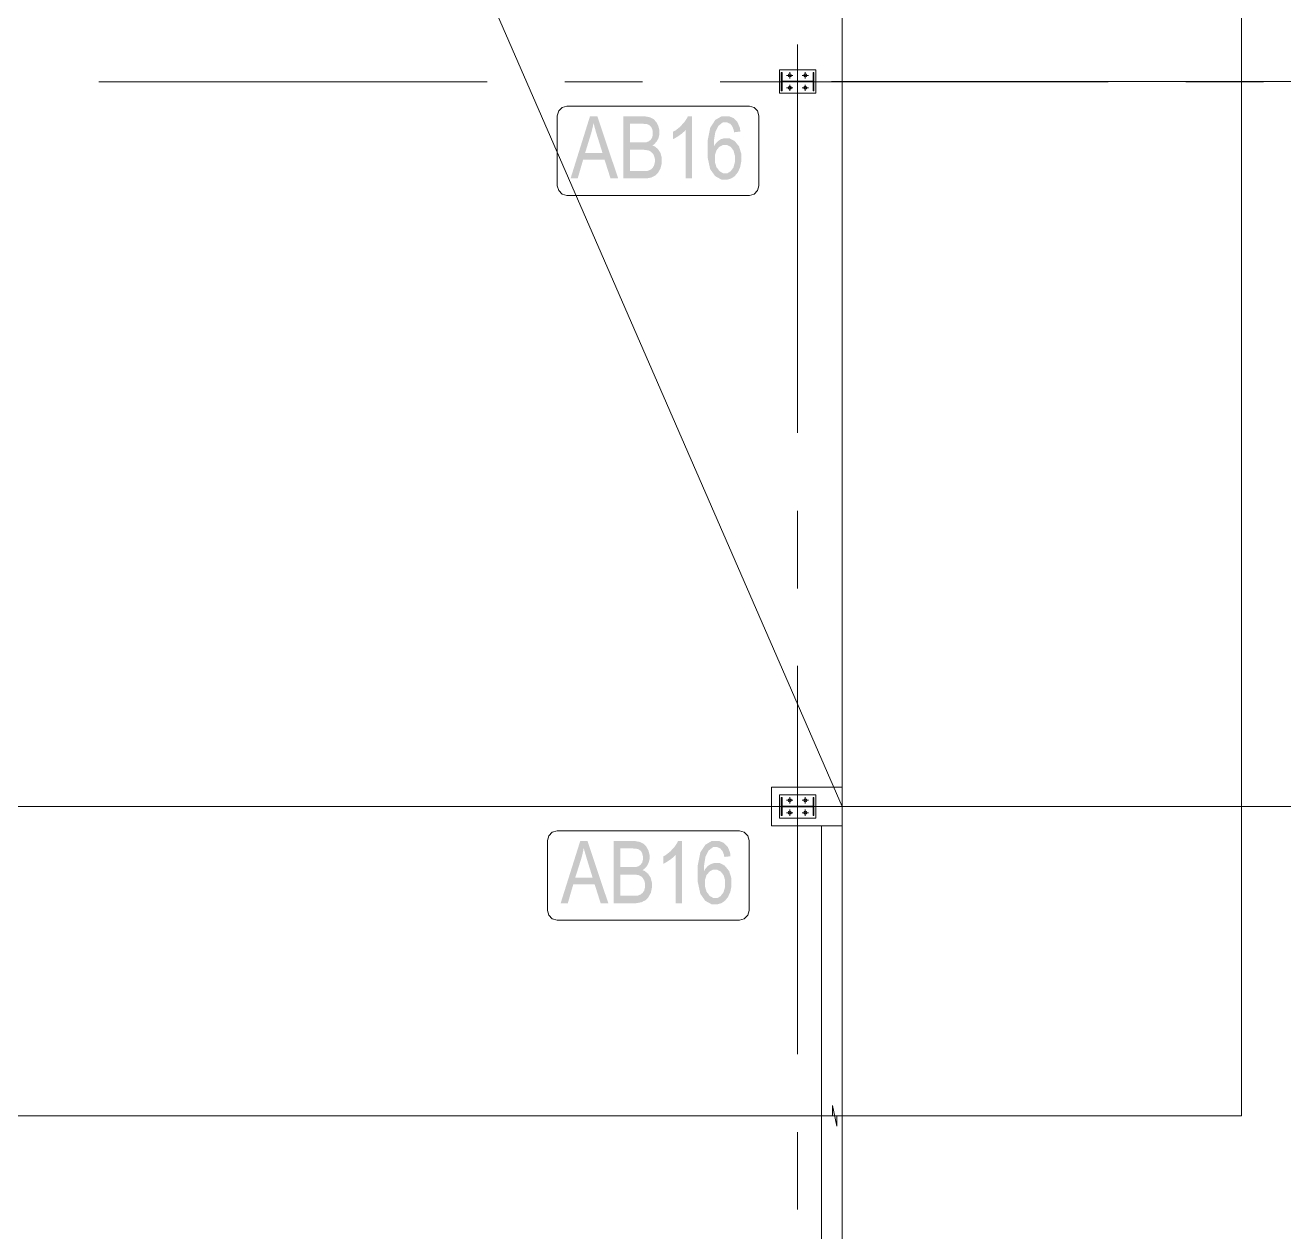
# Model space of a CAD drawing. Header units: millimetres. Extents: x 51.5 to 74.8, y 0.8 to 17.2.
# Drawn here: x 59.033 to 60.623, y 10.581 to 12.105 of the extents above; entities that cross this region are included whole.
import ezdxf

# ---------------------------------------------------------------- set-up
doc = ezdxf.new("R2010")
doc.units = ezdxf.units.MM
doc.layers.add('PDF_Geomertry', color=7, linetype='Continuous')
doc.layers.add('PDF_Solid Fills', color=7, linetype='Continuous')

msp = doc.modelspace()

# ---------------------------------------------------------------- hatches: boundary and pattern name
at = {"layer": 'PDF_Solid Fills', "transparency": 33554559}
h = msp.add_hatch(color=256, dxfattribs=at)
h.paths.add_polyline_path([(59.7218, 11.9115), (59.7463, 11.9899), (59.7557, 11.9899), (59.782, 11.9115), (59.7723, 11.9115), (59.7648, 11.9352), (59.7377, 11.9352), (59.7308, 11.9115)])
h.paths.add_polyline_path([(59.7402, 11.9437), (59.7622, 11.9437), (59.7554, 11.9654), (59.7538, 11.9705), (59.7516, 11.9786), (59.7509, 11.9818), (59.7502, 11.978), (59.7484, 11.9705), (59.7473, 11.9668)])
h = msp.add_hatch(color=256, dxfattribs=at)
h.paths.add_polyline_path([(59.7884, 11.9115), (59.7884, 11.9899), (59.8126, 11.9899), (59.8163, 11.9899), (59.8222, 11.9888), (59.8243, 11.9877), (59.8265, 11.9866), (59.83, 11.983), (59.8313, 11.9806), (59.8326, 11.9781), (59.834, 11.9729), (59.834, 11.9699), (59.834, 11.9672), (59.8329, 11.9623), (59.8316, 11.9602), (59.8305, 11.958), (59.8272, 11.9545), (59.8251, 11.9533), (59.8279, 11.9522), (59.8322, 11.9487), (59.8338, 11.9463), (59.8354, 11.9438), (59.837, 11.9379), (59.837, 11.9343), (59.837, 11.9306), (59.8355, 11.9244), (59.8341, 11.9218), (59.8326, 11.919), (59.8287, 11.9151), (59.8263, 11.914), (59.8238, 11.9127), (59.8172, 11.9115), (59.813, 11.9115)])
h.paths.add_polyline_path([(59.7969, 11.9208), (59.813, 11.9208), (59.8157, 11.9208), (59.8195, 11.9212), (59.8208, 11.9218), (59.8226, 11.9224), (59.8254, 11.9247), (59.8263, 11.9263), (59.8273, 11.9279), (59.8283, 11.9319), (59.8283, 11.9343), (59.8283, 11.9365), (59.8273, 11.9402), (59.8265, 11.9418), (59.8255, 11.9433), (59.8232, 11.9455), (59.8216, 11.9463), (59.82, 11.947), (59.8152, 11.9477), (59.8119, 11.9477), (59.7969, 11.9477)])
h.paths.add_polyline_path([(59.7969, 11.957), (59.8109, 11.957), (59.8137, 11.957), (59.8176, 11.9573), (59.8187, 11.9577), (59.8204, 11.9583), (59.8229, 11.9602), (59.8238, 11.9615), (59.8247, 11.9629), (59.8257, 11.9665), (59.8257, 11.9687), (59.8257, 11.9708), (59.8248, 11.9744), (59.824, 11.9758), (59.8232, 11.9772), (59.8209, 11.9791), (59.8197, 11.9797), (59.8183, 11.9802), (59.8134, 11.9806), (59.81, 11.9806), (59.7969, 11.9806)])
for points in [[(59.8751, 11.9115), (59.8672, 11.9115), (59.8672, 11.9729), (59.8658, 11.9712), (59.8622, 11.968), (59.8598, 11.9663), (59.8576, 11.9647), (59.8533, 11.9622), (59.8513, 11.9613), (59.8513, 11.9706), (59.8547, 11.9724), (59.8604, 11.977), (59.8629, 11.9798), (59.8654, 11.9824), (59.869, 11.9877), (59.87, 11.9902), (59.8751, 11.9902)], [(59.8627, 10.9961), (59.8548, 10.9961), (59.8548, 11.0574), (59.8534, 11.0558), (59.8497, 11.0526), (59.8475, 11.0509), (59.8451, 11.0493), (59.8409, 11.0468), (59.839, 11.0459), (59.839, 11.0552), (59.8422, 11.057), (59.848, 11.0616), (59.8505, 11.0644), (59.853, 11.067), (59.8565, 11.0723), (59.8576, 11.0748), (59.8627, 11.0748)]]:
    msp.add_hatch(color=256, dxfattribs=at).paths.add_polyline_path(points)
h = msp.add_hatch(color=256, dxfattribs=at)
h.paths.add_polyline_path([(59.9363, 11.9708), (59.9284, 11.9699), (59.9279, 11.973), (59.9262, 11.9773), (59.9251, 11.9786), (59.9236, 11.9805), (59.9198, 11.9823), (59.9176, 11.9823), (59.9141, 11.9823), (59.9086, 11.978), (59.9065, 11.9738), (59.9047, 11.9701), (59.9029, 11.9593), (59.9029, 11.952), (59.9043, 11.9545), (59.9077, 11.9584), (59.9097, 11.9598), (59.9118, 11.9611), (59.9162, 11.9624), (59.9184, 11.9624), (59.9223, 11.9624), (59.929, 11.959), (59.9318, 11.9555), (59.9347, 11.952), (59.9375, 11.9427), (59.9375, 11.9369), (59.9375, 11.933), (59.9361, 11.9258), (59.9347, 11.9226), (59.9332, 11.9194), (59.9295, 11.9147), (59.9273, 11.9131), (59.9251, 11.9116), (59.9201, 11.9101), (59.9173, 11.9101), (59.9125, 11.9101), (59.9045, 11.9145), (59.9013, 11.919), (59.8982, 11.9233), (59.895, 11.938), (59.895, 11.9481), (59.895, 11.9595), (59.8983, 11.9758), (59.9015, 11.9806), (59.9047, 11.9855), (59.913, 11.9902), (59.918, 11.9902), (59.9218, 11.9902), (59.9279, 11.9877), (59.9304, 11.9852), (59.9327, 11.9827), (59.9358, 11.9755)])
h.paths.add_polyline_path([(59.9041, 11.9369), (59.9041, 11.9327), (59.9061, 11.9258), (59.9082, 11.9233), (59.9101, 11.9206), (59.9148, 11.918), (59.9175, 11.918), (59.9198, 11.918), (59.924, 11.9205), (59.9258, 11.923), (59.9276, 11.9254), (59.9294, 11.932), (59.9294, 11.9363), (59.9294, 11.9405), (59.9276, 11.947), (59.9258, 11.9493), (59.924, 11.9516), (59.9195, 11.9538), (59.9169, 11.9538), (59.9143, 11.9538), (59.9098, 11.9516), (59.9079, 11.9493), (59.9061, 11.947), (59.9041, 11.9408)])
h = msp.add_hatch(color=256, dxfattribs=at)
h.paths.add_polyline_path([(59.7093, 10.9961), (59.734, 11.0745), (59.7432, 11.0745), (59.7695, 10.9961), (59.7598, 10.9961), (59.7523, 11.0198), (59.7252, 11.0198), (59.7184, 10.9961)])
h.paths.add_polyline_path([(59.7277, 11.0283), (59.7497, 11.0283), (59.743, 11.0499), (59.7415, 11.0551), (59.7391, 11.0631), (59.7384, 11.0663), (59.7379, 11.0626), (59.7361, 11.0551), (59.735, 11.0513)])
h = msp.add_hatch(color=256, dxfattribs=at)
h.paths.add_polyline_path([(59.7761, 10.9961), (59.7761, 11.0745), (59.8002, 11.0745), (59.8038, 11.0745), (59.8097, 11.0734), (59.8119, 11.0723), (59.814, 11.0712), (59.8175, 11.0676), (59.8188, 11.0652), (59.8202, 11.0627), (59.8216, 11.0574), (59.8216, 11.0545), (59.8216, 11.0518), (59.8204, 11.0469), (59.8193, 11.0448), (59.818, 11.0426), (59.8147, 11.0391), (59.8126, 11.0379), (59.8154, 11.0368), (59.8198, 11.0333), (59.8213, 11.0309), (59.823, 11.0284), (59.8245, 11.0224), (59.8245, 11.0188), (59.8245, 11.0152), (59.8232, 11.009), (59.8216, 11.0063), (59.8202, 11.0036), (59.8163, 10.9997), (59.8138, 10.9986), (59.8115, 10.9973), (59.8048, 10.9961), (59.8005, 10.9961)])
h.paths.add_polyline_path([(59.7845, 11.0054), (59.8005, 11.0054), (59.8033, 11.0054), (59.8072, 11.0058), (59.8084, 11.0063), (59.8102, 11.007), (59.813, 11.0093), (59.814, 11.0109), (59.815, 11.0124), (59.8159, 11.0165), (59.8159, 11.0188), (59.8159, 11.0211), (59.815, 11.0248), (59.814, 11.0263), (59.8132, 11.0279), (59.8107, 11.0301), (59.8091, 11.0309), (59.8076, 11.0316), (59.8027, 11.0323), (59.7994, 11.0323), (59.7845, 11.0323)])
h.paths.add_polyline_path([(59.7845, 11.0416), (59.7984, 11.0416), (59.8012, 11.0416), (59.8051, 11.0419), (59.8062, 11.0423), (59.8079, 11.0429), (59.8105, 11.0448), (59.8113, 11.0461), (59.8123, 11.0474), (59.8132, 11.0511), (59.8132, 11.0533), (59.8132, 11.0554), (59.8123, 11.059), (59.8116, 11.0604), (59.8108, 11.0618), (59.8086, 11.0637), (59.8072, 11.0643), (59.8058, 11.0647), (59.8009, 11.0652), (59.7975, 11.0652), (59.7845, 11.0652)])
h = msp.add_hatch(color=256, dxfattribs=at)
h.paths.add_polyline_path([(59.9238, 11.0554), (59.9161, 11.0545), (59.9155, 11.0576), (59.9138, 11.0619), (59.9127, 11.0631), (59.9112, 11.0651), (59.9073, 11.0669), (59.9051, 11.0669), (59.9018, 11.0669), (59.8962, 11.0626), (59.8941, 11.0584), (59.8923, 11.0547), (59.8905, 11.0438), (59.8905, 11.0366), (59.8918, 11.0391), (59.8952, 11.043), (59.8973, 11.0444), (59.8994, 11.0456), (59.9037, 11.047), (59.9061, 11.047), (59.9098, 11.047), (59.9165, 11.0436), (59.9194, 11.0401), (59.9222, 11.0366), (59.9251, 11.0273), (59.9251, 11.0215), (59.9251, 11.0176), (59.9237, 11.0104), (59.9222, 11.0072), (59.9208, 11.004), (59.917, 10.9993), (59.9148, 10.9977), (59.9126, 10.9962), (59.9076, 10.9947), (59.905, 10.9947), (59.9001, 10.9947), (59.892, 10.9991), (59.8888, 11.0036), (59.8858, 11.0079), (59.8826, 11.0226), (59.8826, 11.0327), (59.8826, 11.0441), (59.8858, 11.0604), (59.889, 11.0652), (59.8923, 11.0701), (59.9005, 11.0748), (59.9057, 11.0748), (59.9093, 11.0748), (59.9154, 11.0723), (59.9179, 11.0698), (59.9204, 11.0673), (59.9234, 11.0601)])
h.paths.add_polyline_path([(59.8916, 11.0215), (59.8916, 11.0173), (59.8937, 11.0104), (59.8957, 11.0079), (59.8977, 11.0052), (59.9023, 11.0026), (59.905, 11.0026), (59.9073, 11.0026), (59.9115, 11.0051), (59.9133, 11.0076), (59.9151, 11.0099), (59.917, 11.0166), (59.917, 11.0209), (59.917, 11.0251), (59.9152, 11.0316), (59.9133, 11.0338), (59.9115, 11.0362), (59.907, 11.0384), (59.9044, 11.0384), (59.9019, 11.0384), (59.8975, 11.0362), (59.8955, 11.0338), (59.8936, 11.0316), (59.8916, 11.0254)])

# ---------------------------------------------------------------- linework, layer by layer
at = {"layer": 'PDF_Geomertry', "lineweight": 0}
for points in [[(57.7201, 16.0665), (60.5695, 16.0665), (60.5695, 10.7274), (57.7201, 10.7274), (57.7201, 16.0665)], [(60.0651, 15.7504), (58.0466, 15.7504), (58.0466, 11.1183), (60.0651, 11.1183), (60.0651, 15.7504)], [(60.0315, 12.0486), (59.9857, 12.0486), (59.9857, 12.0193), (60.0315, 12.0193)], [(59.9879, 12.0454), (59.9879, 12.0224), (59.989, 12.0224), (59.989, 12.0454), (59.9879, 12.0454)], [(60.0145, 12.0418), (60.0223, 12.0418)], [(60.0293, 12.0454), (60.0293, 12.0224), (60.0282, 12.0224), (60.0282, 12.0454), (60.0293, 12.0454)], [(59.989, 12.0343), (59.989, 12.0336), (60.0282, 12.0336), (60.0282, 12.0343), (59.989, 12.0343)], [(60.0145, 12.0261), (60.0223, 12.0261)], [(60.0184, 12.0299), (60.0184, 12.0222)], [(60.0318, 12.034), (60.0318, 12.034)], [(60.8229, 12.034), (60.0513, 12.034)], [(59.7172, 12.0027), (59.9477, 12.0027), (59.9537, 12.0012), (59.9582, 11.9968), (59.9598, 11.9908), (59.9598, 11.9023), (59.9582, 11.8962), (59.9537, 11.8918), (59.9477, 11.8902), (59.7172, 11.8902), (59.7112, 11.8918), (59.7068, 11.8962), (59.7051, 11.9023), (59.7051, 11.9908), (59.7068, 11.9968), (59.7112, 12.0012), (59.7172, 12.0027)], [(59.9759, 11.1427), (60.0648, 11.1427), (60.0648, 11.0937), (59.9759, 11.0937), (59.9759, 11.1427)], [(59.9857, 11.133), (60.0315, 11.133), (60.0315, 11.1036), (59.9857, 11.1036), (59.9857, 11.133)], [(60.0315, 11.133), (59.9857, 11.133), (59.9857, 11.1036), (60.0315, 11.1036)], [(59.9879, 11.1297), (59.9879, 11.1068), (59.989, 11.1068), (59.989, 11.1297), (59.9879, 11.1297)], [(59.989, 11.1186), (59.989, 11.1179), (60.0282, 11.1179), (60.0282, 11.1186), (59.989, 11.1186)], [(60.0145, 11.1261), (60.0223, 11.1261)], [(60.0293, 11.1297), (60.0293, 11.1068), (60.0282, 11.1068), (60.0282, 11.1297), (60.0293, 11.1297)], [(60.0145, 11.1104), (60.0223, 11.1104)], [(60.0184, 11.1143), (60.0184, 11.1065)], [(59.7048, 11.0873), (59.9352, 11.0873), (59.9413, 11.0858), (59.9458, 11.0813), (59.9473, 11.0754), (59.9473, 10.9869), (59.9458, 10.9808), (59.9413, 10.9763), (59.9352, 10.9748), (59.7048, 10.9748), (59.6987, 10.9763), (59.6943, 10.9808), (59.6927, 10.9869), (59.6927, 11.0754), (59.6943, 11.0813), (59.6987, 11.0858), (59.7048, 11.0873)]]:
    msp.add_lwpolyline(points, close=True, dxfattribs=at)
for points in [[(60.0651, 11.1183), (60.0651, 11.1183), (58.0466, 15.7504), (58.0466, 15.7504)], [(60.0086, 11.5901), (60.0086, 12.0806)], [(59.9948, 12.0418), (60.0026, 12.0418)], [(59.9987, 12.0379), (59.9987, 12.0456)], [(60.0086, 12.0486), (60.0086, 12.0193)], [(60.0184, 12.0379), (60.0184, 12.0456)], [(59.6163, 12.0338), (59.1258, 12.0338)], [(59.8126, 12.0338), (59.7144, 12.0338)], [(60.4012, 12.0338), (59.9107, 12.0338)], [(59.9857, 12.0338), (60.0315, 12.0338)], [(59.9948, 12.0261), (60.0026, 12.0261)], [(59.9987, 12.0222), (59.9987, 12.0299)], [(60.5975, 12.0338), (60.4993, 12.0338)], [(60.0086, 11.3938), (60.0086, 11.4919)], [(60.0086, 10.8052), (60.0086, 11.2958)], [(60.0086, 11.133), (60.0086, 11.1036)], [(59.6163, 11.1183), (59.1258, 11.1183)], [(59.8126, 11.1183), (59.7144, 11.1183)], [(60.4012, 11.1183), (59.9107, 11.1183)], [(59.9857, 11.1183), (60.0315, 11.1183)], [(59.9948, 11.1261), (60.0026, 11.1261)], [(59.9987, 11.1222), (59.9987, 11.1299)], [(60.0184, 11.1222), (60.0184, 11.1299)], [(60.0318, 11.1183), (60.0318, 11.1183)], [(60.0848, 11.1183), (60.8229, 11.1183), (60.0513, 11.1183)], [(60.5975, 11.1183), (60.4993, 11.1183)], [(59.9948, 11.1104), (60.0026, 11.1104)], [(59.9987, 11.1065), (59.9987, 11.1143)], [(60.0387, 10.1666), (60.0387, 11.0937)], [(60.0648, 10.1666), (60.0648, 11.0937)], [(60.0268, 10.7274), (60.0529, 10.7274), (60.0529, 10.7406), (60.0582, 10.7144), (60.0582, 10.7274), (60.0944, 10.7274)], [(60.0086, 10.609), (60.0086, 10.707)]]:
    msp.add_lwpolyline(points, dxfattribs=at)
for centre in [(60.0184, 12.0418), (60.0184, 12.0261), (60.0184, 11.1261), (60.0184, 11.1104)]:
    msp.add_circle(centre, 0.00194, dxfattribs=at)
for points in [[(60.0008, 12.0418), (60.0008, 12.0429), (59.9998, 12.0437), (59.9987, 12.0437), (59.9977, 12.0437), (59.9968, 12.0429), (59.9968, 12.0418), (59.9968, 12.0406), (59.9977, 12.0398), (59.9987, 12.0398), (59.9998, 12.0398), (60.0008, 12.0406), (60.0008, 12.0418)], [(60.0008, 12.0261), (60.0008, 12.0272), (59.9998, 12.028), (59.9987, 12.028), (59.9977, 12.028), (59.9968, 12.0272), (59.9968, 12.0261), (59.9968, 12.0249), (59.9977, 12.0241), (59.9987, 12.0241), (59.9998, 12.0241), (60.0008, 12.0249), (60.0008, 12.0261)], [(60.0008, 11.1261), (60.0008, 11.1272), (59.9998, 11.128), (59.9987, 11.128), (59.9977, 11.128), (59.9968, 11.1272), (59.9968, 11.1261), (59.9968, 11.1249), (59.9977, 11.1241), (59.9987, 11.1241), (59.9998, 11.1241), (60.0008, 11.1249), (60.0008, 11.1261)], [(60.0008, 11.1104), (60.0008, 11.1115), (59.9998, 11.1123), (59.9987, 11.1123), (59.9977, 11.1123), (59.9968, 11.1115), (59.9968, 11.1104), (59.9968, 11.1093), (59.9977, 11.1084), (59.9987, 11.1084), (59.9998, 11.1084), (60.0008, 11.1093), (60.0008, 11.1104)]]:
    msp.add_open_spline(points, degree=3, knots=[0, 0, 0, 0, 1, 1, 1, 2, 2, 2, 3, 3, 3, 4, 4, 4, 4], dxfattribs=at)

doc.saveas('drawing.dxf')
